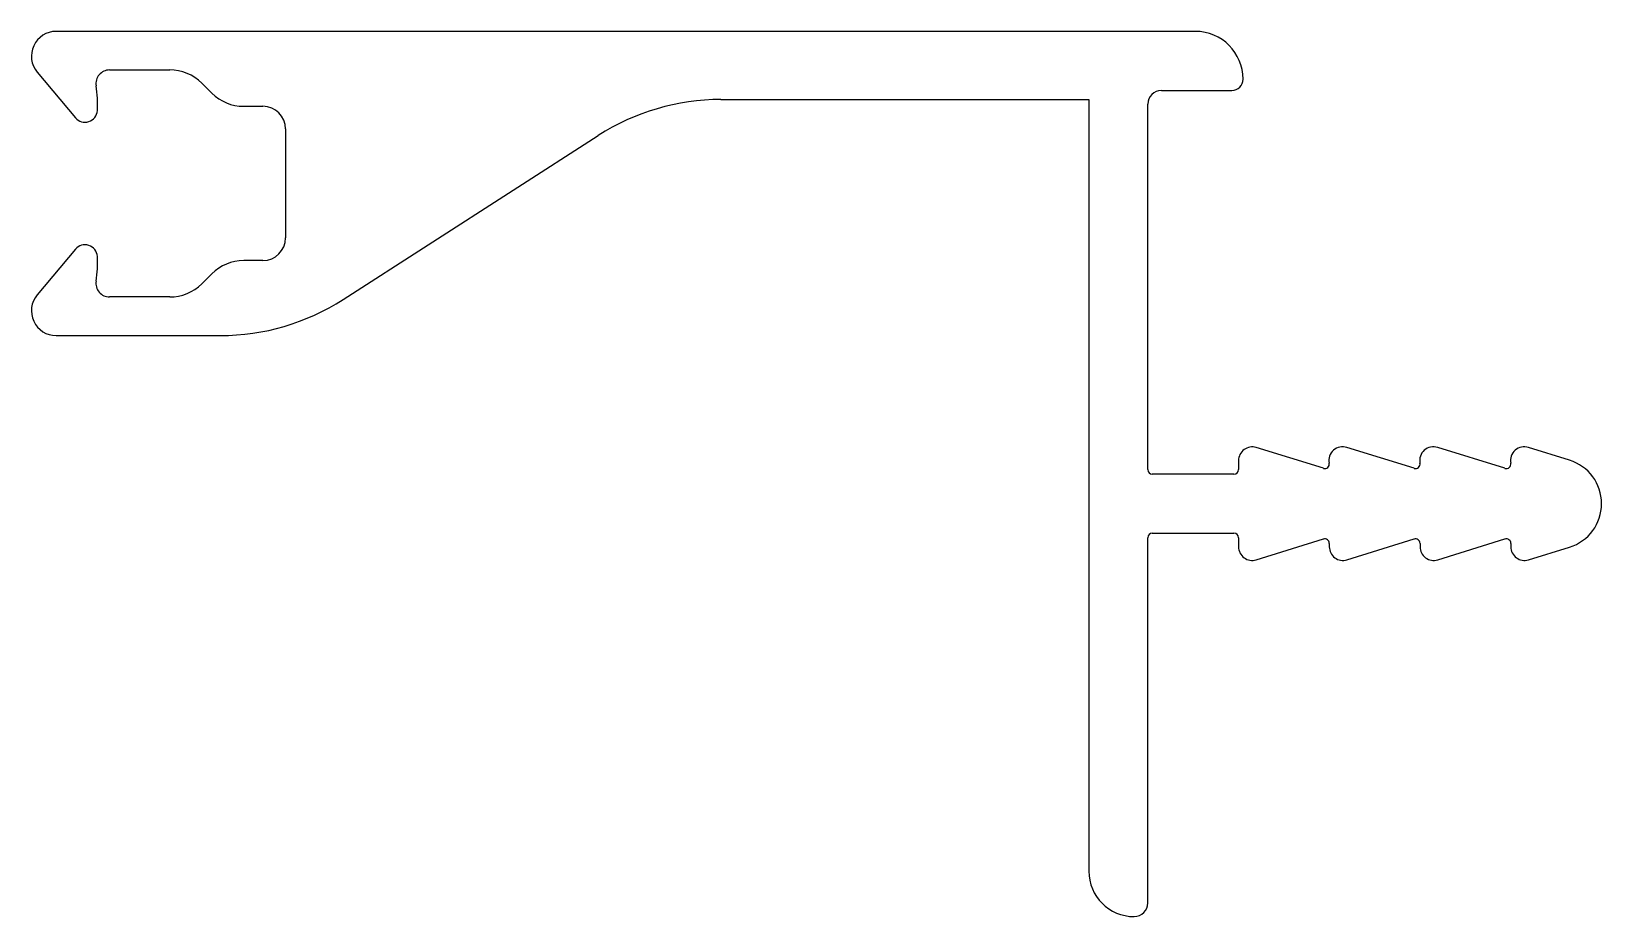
# Model space of a CAD drawing. Extents: x 2816.4 to 2851, y 1749.6 to 1769.1.
import ezdxf

# ---------------------------------------------------------------- set-up
doc = ezdxf.new("R2010")
doc.units = 0
doc.layers.get('0').update_dxf_attribs({"linetype": 'CONTINUOUS'})

msp = doc.modelspace()

# ---------------------------------------------------------------- linework, layer by layer
at = {"color": 0}
for p, q in [((2842.034, 1769.111), (2816.931, 1769.111)), ((2816.512, 1768.212), (2817.354, 1767.209)), ((2818.107, 1768.261), (2819.434, 1768.261)), ((2820.138, 1767.97), (2820.359, 1767.751)), ((2841.284, 1767.811), (2842.834, 1767.811)), ((2821.064, 1767.461), (2821.484, 1767.461)), ((2831.578, 1767.611), (2839.684, 1767.611)), ((2839.684, 1767.611), (2839.684, 1750.611)), ((2840.984, 1759.457), (2840.984, 1767.511)), ((2821.984, 1766.961), (2821.984, 1764.561)), ((2823.251, 1763.204), (2828.876, 1766.817)), ((2817.354, 1764.313), (2816.512, 1763.309)), ((2821.484, 1764.061), (2821.064, 1764.061)), ((2820.359, 1763.77), (2820.138, 1763.551)), ((2819.434, 1763.261), (2818.107, 1763.261)), ((2816.931, 1762.411), (2820.549, 1762.411)), ((2844.855, 1759.486), (2843.373, 1759.944)), ((2846.855, 1759.486), (2845.373, 1759.944)), ((2848.855, 1759.486), (2847.373, 1759.944)), ((2850.279, 1759.664), (2849.373, 1759.944)), ((2842.984, 1759.657), (2842.984, 1759.457)), ((2842.884, 1759.357), (2841.084, 1759.357)), ((2841.084, 1758.057), (2842.884, 1758.057)), ((2840.984, 1749.911), (2840.984, 1757.957)), ((2842.984, 1757.957), (2842.984, 1757.757)), ((2843.373, 1757.471), (2844.855, 1757.929)), ((2844.984, 1757.833), (2844.984, 1757.757)), ((2845.373, 1757.471), (2846.855, 1757.929)), ((2846.984, 1757.833), (2846.984, 1757.757)), ((2847.373, 1757.471), (2848.855, 1757.929)), ((2848.984, 1757.833), (2848.984, 1757.757)), ((2849.373, 1757.471), (2850.279, 1757.751))]:
    msp.add_line(p, q, dxfattribs=at)
for centre, radius, start, end in [((2816.931, 1768.564), 0.547, 90, 219.985), ((2842.034, 1768.061), 1.05, 0, 90), ((2818.107, 1767.961), 0.3, 90, 189.2988), ((2819.434, 1767.261), 1, 45.2041, 90), ((2842.834, 1768.061), 0.25, 270, 0), ((2815.426, 1767.522), 2.417, 356.3421, 9.2988), ((2821.064, 1768.461), 1, 225.2041, 270), ((2841.284, 1767.511), 0.3, 90, 180), ((2821.484, 1766.961), 0.5, 0, 90), ((2831.578, 1762.611), 5, 90, 122.719), ((2817.564, 1767.385), 0.274, 219.985, 356.3421), ((2817.564, 1764.136), 0.274, 3.6579, 140.015), ((2821.484, 1764.561), 0.5, 270, 0), ((2815.426, 1764), 2.417, 350.7012, 3.6579), ((2821.064, 1763.061), 1, 90, 134.7959), ((2818.107, 1763.561), 0.3, 170.7012, 270), ((2816.931, 1762.957), 0.547, 140.015, 270), ((2819.434, 1764.261), 1, 270, 314.7959), ((2820.549, 1767.411), 5, 270, 302.719), ((2843.284, 1759.657), 0.3, 72.8136, 180), ((2845.276, 1759.66), 0.3, 71.242, 191.5375), ((2847.276, 1759.66), 0.3, 71.242, 191.5375), ((2849.276, 1759.66), 0.3, 71.242, 191.5375), ((2841.084, 1759.457), 0.1, 180, 270), ((2842.884, 1759.457), 0.1, 270, 0), ((2844.884, 1759.581), 0.1, 252.8136, 10.7815), ((2846.884, 1759.581), 0.1, 252.8136, 10.7815), ((2848.884, 1759.581), 0.1, 252.8136, 10.7815), ((2849.983, 1758.707), 1.001, 287.1864, 72.8136), ((2841.084, 1757.957), 0.1, 90, 180), ((2842.884, 1757.957), 0.1, 0, 90), ((2843.284, 1757.757), 0.3, 180, 287.1864), ((2844.884, 1757.833), 0.1, 0, 107.1864), ((2845.284, 1757.757), 0.3, 180, 287.1864), ((2846.884, 1757.833), 0.1, 360, 107.1864), ((2847.284, 1757.757), 0.3, 180, 287.1864), ((2848.884, 1757.833), 0.1, 0, 107.1864), ((2849.284, 1757.757), 0.3, 180, 287.1864), ((2840.684, 1750.611), 1, 180, 270), ((2840.684, 1749.911), 0.3, 270, 0)]:
    msp.add_arc(centre, radius, start, end, dxfattribs=at)

doc.saveas('drawing.dxf')
